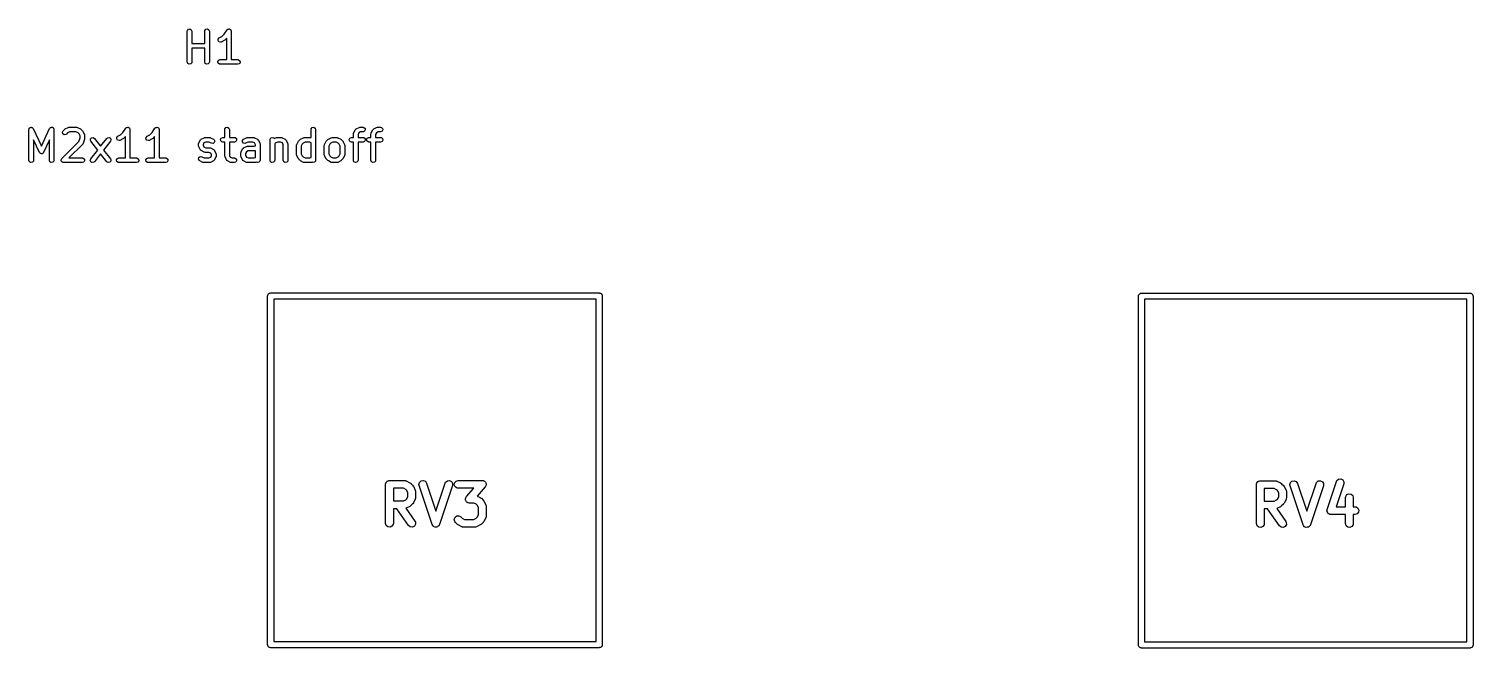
# Model space of a CAD drawing. Extents: x 188.2 to 235.3, y -108.8 to -56.3.
# Drawn here: x 188.23 to 235.27, y -108.83 to -88.68 of the extents above; entities that cross this region are included whole.
import ezdxf

# ---------------------------------------------------------------- set-up
doc = ezdxf.new("R2010")
doc.units = 0
doc.layers.add('BLACK', color=7, linetype='CONTINUOUS')

msp = doc.modelspace()

# ---------------------------------------------------------------- linework, layer by layer
at = {"layer": 'BLACK', "linetype": 'CONTINUOUS'}
for p, q in [((193.385, -88.7504), (193.39, -88.7248)), ((193.385, -89.7504), (193.385, -88.7504)), ((193.39, -88.7248), (193.423, -88.6855)), ((193.423, -88.6855), (193.473, -88.6765)), ((193.473, -88.6765), (193.518, -88.7022)), ((193.518, -88.7022), (193.535, -88.7504)), ((193.535, -88.7504), (193.535, -89.1516)), ((193.957, -88.7504), (193.961, -88.7248)), ((193.957, -89.1516), (193.957, -88.7504)), ((193.961, -88.7248), (193.994, -88.6855)), ((193.994, -88.6855), (194.045, -88.6765)), ((194.045, -88.6765), (194.089, -88.7022)), ((194.089, -88.7022), (194.107, -88.7504)), ((194.107, -88.7504), (194.107, -89.7504)), ((194.511, -88.9269), (194.593, -88.8455)), ((194.593, -88.8455), (194.684, -88.7088)), ((194.684, -88.7088), (194.702, -88.69)), ((194.702, -88.69), (194.706, -88.6888)), ((194.706, -88.6888), (194.709, -88.6855)), ((194.709, -88.6855), (194.73, -88.6817)), ((194.73, -88.6817), (194.751, -88.6756)), ((194.751, -88.6756), (194.755, -88.6773)), ((194.755, -88.6773), (194.759, -88.6765)), ((194.759, -88.6765), (194.778, -88.6874)), ((194.778, -88.6874), (194.798, -88.6962)), ((194.798, -88.6962), (194.8, -88.7)), ((194.8, -88.7), (194.804, -88.7022)), ((194.804, -88.7022), (194.811, -88.7226)), ((194.811, -88.7226), (194.821, -88.7422)), ((194.821, -88.7422), (194.82, -88.7464)), ((194.82, -88.7464), (194.821, -88.7504)), ((194.821, -88.7504), (194.821, -89.6754)), ((193.535, -89.1516), (193.957, -89.1516)), ((193.957, -89.3016), (193.535, -89.3016)), ((193.535, -89.3016), (193.535, -89.7504)), ((193.957, -89.7504), (193.957, -89.3016)), ((194.389, -89.0575), (194.392, -89.0063)), ((194.419, -89.0987), (194.389, -89.0575)), ((194.392, -89.0063), (194.427, -88.969)), ((194.469, -89.1106), (194.419, -89.0987)), ((194.427, -88.969), (194.511, -88.9269)), ((194.494, -89.1032), (194.469, -89.1106)), ((194.589, -89.0556), (194.494, -89.1032)), ((194.59, -89.0544), (194.589, -89.0556)), ((194.609, -89.0415), (194.59, -89.0544)), ((194.671, -88.9791), (194.609, -89.0415)), ((194.671, -89.6754), (194.671, -88.9791)), ((193.403, -89.7986), (193.385, -89.7504)), ((193.447, -89.8243), (193.403, -89.7986)), ((193.498, -89.8154), (193.447, -89.8243)), ((193.531, -89.7761), (193.498, -89.8154)), ((193.535, -89.7504), (193.531, -89.7761)), ((193.974, -89.7986), (193.957, -89.7504)), ((194.019, -89.8243), (193.974, -89.7986)), ((194.069, -89.8154), (194.019, -89.8243)), ((194.102, -89.7761), (194.069, -89.8154)), ((194.107, -89.7504), (194.102, -89.7761)), ((194.387, -89.7374), (194.412, -89.693)), ((194.396, -89.7879), (194.387, -89.7374)), ((194.435, -89.8209), (194.396, -89.7879)), ((194.412, -89.693), (194.46, -89.6754)), ((194.46, -89.8254), (194.435, -89.8209)), ((194.46, -89.6754), (194.671, -89.6754)), ((195.032, -89.8254), (194.46, -89.8254)), ((194.821, -89.6754), (195.032, -89.6754)), ((195.032, -89.6754), (195.058, -89.6799)), ((195.08, -89.8079), (195.032, -89.8254)), ((195.058, -89.6799), (195.097, -89.7129)), ((195.106, -89.7634), (195.08, -89.8079)), ((195.097, -89.7129), (195.106, -89.7634)), ((188.228, -91.9504), (188.233, -91.9248)), ((188.228, -92.9504), (188.228, -91.9504)), ((188.233, -91.9248), (188.239, -91.9171)), ((188.239, -91.9171), (188.242, -91.9074)), ((188.242, -91.9074), (188.255, -91.898)), ((188.255, -91.898), (188.266, -91.8855)), ((188.266, -91.8855), (188.276, -91.8837)), ((188.276, -91.8837), (188.284, -91.878)), ((188.284, -91.878), (188.3, -91.8794)), ((188.3, -91.8794), (188.316, -91.8765)), ((188.316, -91.8765), (188.325, -91.8816)), ((188.325, -91.8816), (188.335, -91.8824)), ((188.335, -91.8824), (188.347, -91.894)), ((188.347, -91.894), (188.361, -91.9022)), ((188.361, -91.9022), (188.364, -91.9116)), ((188.364, -91.9116), (188.371, -91.9187)), ((188.371, -91.9187), (188.637, -92.4873)), ((188.637, -92.4873), (188.902, -91.9187)), ((188.902, -91.9187), (188.917, -91.8974)), ((188.917, -91.8974), (188.926, -91.8931)), ((188.926, -91.8931), (188.932, -91.8855)), ((188.932, -91.8855), (188.949, -91.8826)), ((188.949, -91.8826), (188.963, -91.8757)), ((188.963, -91.8757), (188.973, -91.8783)), ((188.973, -91.8783), (188.983, -91.8765)), ((188.983, -91.8765), (188.997, -91.8847)), ((188.997, -91.8847), (189.013, -91.889)), ((189.013, -91.889), (189.019, -91.8972)), ((189.019, -91.8972), (189.027, -91.9022)), ((189.027, -91.9022), (189.033, -91.9176)), ((189.033, -91.9176), (189.042, -91.931)), ((189.042, -91.931), (189.042, -91.941)), ((189.042, -91.941), (189.045, -91.9504)), ((189.045, -91.9504), (189.045, -92.9504)), ((189.324, -92.0391), (189.346, -91.9926)), ((189.337, -92.0887), (189.324, -92.0391)), ((189.379, -92.1181), (189.337, -92.0887)), ((189.346, -91.9926), (189.393, -91.945)), ((189.43, -92.1136), (189.379, -92.1181)), ((189.393, -91.945), (189.412, -91.9321)), ((189.412, -91.9321), (189.413, -91.9309)), ((189.413, -91.9309), (189.508, -91.8833)), ((189.452, -92.0987), (189.43, -92.1136)), ((189.491, -92.0597), (189.452, -92.0987)), ((189.559, -92.0254), (189.491, -92.0597)), ((189.508, -91.8833), (189.533, -91.8759)), ((189.533, -91.8759), (189.537, -91.8769)), ((189.537, -91.8769), (189.541, -91.8754)), ((189.541, -91.8754), (189.78, -91.8754)), ((189.762, -92.0254), (189.559, -92.0254)), ((189.83, -92.0597), (189.762, -92.0254)), ((189.78, -91.8754), (189.805, -91.8799)), ((189.805, -91.8799), (189.809, -91.8828)), ((189.809, -91.8828), (189.813, -91.8833)), ((189.813, -91.8833), (189.908, -91.9309)), ((189.861, -92.0901), (189.83, -92.0597)), ((189.895, -92.1586), (189.861, -92.0901)), ((189.895, -92.224), (189.895, -92.1586)), ((189.908, -91.9309), (189.926, -91.9443)), ((189.926, -91.9443), (189.928, -91.945)), ((189.928, -91.945), (189.975, -91.9926)), ((189.975, -91.9926), (189.988, -92.011)), ((189.988, -92.011), (189.989, -92.0121)), ((189.989, -92.0121), (190.037, -92.1073)), ((190.037, -92.1073), (190.044, -92.1323)), ((190.044, -92.1323), (190.043, -92.1367)), ((190.043, -92.1367), (190.045, -92.1409)), ((190.045, -92.1409), (190.045, -92.2361)), ((191.092, -92.2063), (191.127, -92.169)), ((191.127, -92.169), (191.211, -92.1269)), ((191.211, -92.1269), (191.293, -92.0455)), ((191.293, -92.0455), (191.384, -91.9088)), ((191.371, -92.1791), (191.309, -92.2415)), ((191.371, -92.8754), (191.371, -92.1791)), ((191.384, -91.9088), (191.402, -91.89)), ((191.402, -91.89), (191.406, -91.8888)), ((191.406, -91.8888), (191.409, -91.8855)), ((191.409, -91.8855), (191.43, -91.8817)), ((191.43, -91.8817), (191.451, -91.8756)), ((191.451, -91.8756), (191.455, -91.8773)), ((191.455, -91.8773), (191.459, -91.8765)), ((191.459, -91.8765), (191.478, -91.8874)), ((191.478, -91.8874), (191.498, -91.8962)), ((191.498, -91.8962), (191.5, -91.9)), ((191.5, -91.9), (191.504, -91.9022)), ((191.504, -91.9022), (191.511, -91.9226)), ((191.511, -91.9226), (191.521, -91.9422)), ((191.521, -91.9422), (191.52, -91.9464)), ((191.52, -91.9464), (191.521, -91.9504)), ((191.521, -91.9504), (191.521, -92.8754)), ((192.044, -92.2063), (192.079, -92.169)), ((192.079, -92.169), (192.164, -92.1269)), ((192.164, -92.1269), (192.245, -92.0455)), ((192.245, -92.0455), (192.336, -91.9088)), ((192.324, -92.1791), (192.261, -92.2415)), ((192.324, -92.8754), (192.324, -92.1791)), ((192.336, -91.9088), (192.354, -91.89)), ((192.354, -91.89), (192.358, -91.8888)), ((192.358, -91.8888), (192.361, -91.8855)), ((192.361, -91.8855), (192.382, -91.8817)), ((192.382, -91.8817), (192.403, -91.8756)), ((192.403, -91.8756), (192.407, -91.8773)), ((192.407, -91.8773), (192.412, -91.8765)), ((192.412, -91.8765), (192.43, -91.8874)), ((192.43, -91.8874), (192.45, -91.8962)), ((192.45, -91.8962), (192.452, -91.9)), ((192.452, -91.9), (192.456, -91.9022)), ((192.456, -91.9022), (192.463, -91.9226)), ((192.463, -91.9226), (192.473, -91.9422)), ((192.473, -91.9422), (192.472, -91.9464)), ((192.472, -91.9464), (192.474, -91.9504)), ((192.474, -91.9504), (192.474, -92.8754)), ((194.609, -91.9504), (194.614, -91.9248)), ((194.609, -92.2087), (194.609, -91.9504)), ((194.614, -91.9248), (194.647, -91.8855)), ((194.647, -91.8855), (194.697, -91.8765)), ((194.697, -91.8765), (194.742, -91.9022)), ((194.742, -91.9022), (194.759, -91.9504)), ((194.759, -91.9504), (194.759, -92.2087)), ((197.419, -91.9504), (197.423, -91.9248)), ((197.419, -92.2123), (197.419, -91.9504)), ((197.423, -91.9248), (197.456, -91.8855)), ((197.456, -91.8855), (197.507, -91.8765)), ((197.507, -91.8765), (197.551, -91.9022)), ((197.551, -91.9022), (197.569, -91.9504)), ((197.569, -91.9504), (197.569, -92.9504)), ((198.8, -92.0933), (198.804, -92.0676)), ((198.8, -92.2087), (198.8, -92.0933)), ((198.804, -92.0676), (198.807, -92.0642)), ((198.807, -92.0642), (198.808, -92.0597)), ((198.808, -92.0597), (198.855, -91.9645)), ((198.855, -91.9645), (198.871, -91.9436)), ((198.871, -91.9436), (198.881, -91.9391)), ((198.881, -91.9391), (198.889, -91.9309)), ((198.889, -91.9309), (198.984, -91.8833)), ((198.978, -92.0539), (198.95, -92.111)), ((198.95, -92.111), (198.95, -92.2087)), ((199.035, -92.0254), (198.978, -92.0539)), ((198.984, -91.8833), (199.009, -91.8759)), ((199.009, -91.8759), (199.013, -91.8769)), ((199.013, -91.8769), (199.018, -91.8754)), ((199.018, -91.8754), (199.113, -91.8754)), ((199.113, -92.0254), (199.035, -92.0254)), ((199.113, -91.8754), (199.138, -91.8799)), ((199.161, -92.0079), (199.113, -92.0254)), ((199.138, -91.8799), (199.178, -91.9129)), ((199.187, -91.9634), (199.161, -92.0079)), ((199.178, -91.9129), (199.187, -91.9634)), ((199.371, -92.0933), (199.376, -92.0676)), ((199.371, -92.2087), (199.371, -92.0933)), ((199.376, -92.0676), (199.379, -92.0642)), ((199.379, -92.0597), (199.427, -91.9645)), ((199.379, -92.0642), (199.379, -92.0597)), ((199.427, -91.9645), (199.442, -91.9436)), ((199.442, -91.9436), (199.453, -91.9391)), ((199.453, -91.9391), (199.46, -91.9309)), ((199.46, -91.9309), (199.555, -91.8833)), ((199.55, -92.0539), (199.521, -92.111)), ((199.521, -92.111), (199.521, -92.2087)), ((199.607, -92.0254), (199.55, -92.0539)), ((199.555, -91.8833), (199.58, -91.8759)), ((199.58, -91.8759), (199.585, -91.8769)), ((199.585, -91.8769), (199.589, -91.8754)), ((199.589, -91.8754), (199.684, -91.8754)), ((199.684, -92.0254), (199.607, -92.0254)), ((199.684, -91.8754), (199.71, -91.8799)), ((199.732, -92.0079), (199.684, -92.0254)), ((199.71, -91.8799), (199.749, -91.9129)), ((199.758, -91.9634), (199.732, -92.0079)), ((199.749, -91.9129), (199.758, -91.9634)), ((188.569, -92.6964), (188.378, -92.2885)), ((188.378, -92.2885), (188.378, -92.9504)), ((188.895, -92.2885), (188.705, -92.6964)), ((188.895, -92.9504), (188.895, -92.2885)), ((189.298, -92.8974), (189.857, -92.3385)), ((189.975, -92.432), (189.532, -92.8754)), ((189.857, -92.3385), (189.895, -92.224)), ((189.977, -92.4279), (189.975, -92.432)), ((189.981, -92.4256), (189.977, -92.4279)), ((189.994, -92.4027), (189.981, -92.4256)), ((190.041, -92.2598), (189.994, -92.4027)), ((190.045, -92.2361), (190.041, -92.2582)), ((190.041, -92.2582), (190.041, -92.2598)), ((190.232, -92.3071), (190.234, -92.2558)), ((190.244, -92.3301), (190.232, -92.3071)), ((190.234, -92.2558), (190.268, -92.2176)), ((190.47, -92.6171), (190.244, -92.3301)), ((190.244, -92.9041), (190.47, -92.6171)), ((190.268, -92.2176), (190.319, -92.2103)), ((190.319, -92.2103), (190.362, -92.2374)), ((190.362, -92.2374), (190.565, -92.4957)), ((190.565, -92.4957), (190.768, -92.2374)), ((190.886, -92.3301), (190.661, -92.6171)), ((190.661, -92.6171), (190.886, -92.9041)), ((190.768, -92.2374), (190.788, -92.22)), ((190.788, -92.22), (190.838, -92.2095)), ((190.838, -92.2095), (190.883, -92.2337)), ((190.883, -92.2337), (190.902, -92.2813)), ((190.902, -92.2813), (190.886, -92.3301)), ((191.089, -92.2575), (191.092, -92.2063)), ((191.119, -92.2987), (191.089, -92.2575)), ((191.169, -92.3106), (191.119, -92.2987)), ((191.194, -92.3032), (191.169, -92.3106)), ((191.289, -92.2556), (191.194, -92.3032)), ((191.29, -92.2544), (191.289, -92.2556)), ((191.309, -92.2415), (191.29, -92.2544)), ((192.041, -92.2575), (192.044, -92.2063)), ((192.072, -92.2987), (192.041, -92.2575)), ((192.121, -92.3106), (192.072, -92.2987)), ((192.146, -92.3032), (192.121, -92.3106)), ((192.242, -92.2556), (192.146, -92.3032)), ((192.243, -92.2544), (192.242, -92.2556)), ((192.261, -92.2415), (192.243, -92.2544)), ((193.752, -92.4266), (193.757, -92.4009)), ((193.752, -92.4742), (193.752, -92.4266)), ((193.754, -92.4784), (193.752, -92.4742)), ((193.753, -92.4828), (193.754, -92.4784)), ((193.76, -92.5078), (193.753, -92.4828)), ((193.757, -92.4009), (193.76, -92.3975)), ((193.76, -92.3931), (193.808, -92.2978)), ((193.76, -92.3975), (193.76, -92.3931)), ((193.808, -92.603), (193.76, -92.5078)), ((193.808, -92.2978), (193.823, -92.2769)), ((193.816, -92.6107), (193.808, -92.603)), ((193.82, -92.621), (193.816, -92.6107)), ((193.841, -92.6365), (193.82, -92.621)), ((193.823, -92.2769), (193.833, -92.2724)), ((193.833, -92.2724), (193.841, -92.2643)), ((193.841, -92.2643), (193.936, -92.2167)), ((193.936, -92.6842), (193.841, -92.6365)), ((193.931, -92.3873), (193.902, -92.4443)), ((193.902, -92.4443), (193.902, -92.4565)), ((193.902, -92.4565), (193.931, -92.5136)), ((193.988, -92.3587), (193.931, -92.3873)), ((193.931, -92.5136), (193.988, -92.5421)), ((193.936, -92.2167), (193.961, -92.2092)), ((193.961, -92.2092), (193.966, -92.2103)), ((193.966, -92.2103), (193.97, -92.2087)), ((193.97, -92.2087), (194.113, -92.2087)), ((194.095, -92.3587), (193.988, -92.3587)), ((193.988, -92.5421), (194.113, -92.5421)), ((194.175, -92.3984), (194.095, -92.3587)), ((194.113, -92.2087), (194.138, -92.2133)), ((194.113, -92.5421), (194.138, -92.5466)), ((194.138, -92.2133), (194.142, -92.2161)), ((194.138, -92.5466), (194.142, -92.5495)), ((194.142, -92.2161), (194.146, -92.2167)), ((194.142, -92.5495), (194.146, -92.55)), ((194.146, -92.2167), (194.242, -92.2643)), ((194.146, -92.55), (194.242, -92.5976)), ((194.226, -92.4043), (194.175, -92.3984)), ((194.268, -92.376), (194.226, -92.4043)), ((194.242, -92.2643), (194.263, -92.2798)), ((194.242, -92.5976), (194.263, -92.6131)), ((194.263, -92.2798), (194.283, -92.3269)), ((194.263, -92.6131), (194.267, -92.6234)), ((194.267, -92.6234), (194.275, -92.6311)), ((194.283, -92.3269), (194.268, -92.376)), ((194.275, -92.6311), (194.323, -92.7264)), ((194.468, -92.2707), (194.493, -92.2263)), ((194.476, -92.3212), (194.468, -92.2707)), ((194.516, -92.3542), (194.476, -92.3212)), ((194.493, -92.2263), (194.541, -92.2087)), ((194.541, -92.3587), (194.516, -92.3542)), ((194.541, -92.2087), (194.609, -92.2087)), ((194.609, -92.3587), (194.541, -92.3587)), ((194.609, -92.8075), (194.609, -92.3587)), ((194.759, -92.2087), (194.922, -92.2087)), ((194.922, -92.3587), (194.759, -92.3587)), ((194.759, -92.3587), (194.759, -92.7898)), ((194.922, -92.2087), (194.948, -92.2133)), ((194.971, -92.3412), (194.922, -92.3587)), ((194.948, -92.2133), (194.987, -92.2462)), ((194.996, -92.2968), (194.971, -92.3412)), ((194.987, -92.2462), (194.996, -92.2968)), ((195.141, -92.6788), (195.189, -92.5835)), ((195.184, -92.3527), (195.187, -92.3015)), ((195.214, -92.3939), (195.184, -92.3527)), ((195.187, -92.3015), (195.222, -92.2643)), ((195.189, -92.5835), (195.204, -92.5626)), ((195.204, -92.5626), (195.214, -92.5581)), ((195.264, -92.4059), (195.214, -92.3939)), ((195.214, -92.5581), (195.222, -92.55)), ((195.222, -92.2643), (195.317, -92.2167)), ((195.222, -92.55), (195.317, -92.5024)), ((195.289, -92.3984), (195.264, -92.4059)), ((195.312, -92.673), (195.283, -92.73)), ((195.369, -92.3587), (195.289, -92.3984)), ((195.369, -92.6445), (195.312, -92.673)), ((195.317, -92.2167), (195.342, -92.2092)), ((195.317, -92.5024), (195.342, -92.4949)), ((195.342, -92.2092), (195.347, -92.2103)), ((195.342, -92.4949), (195.347, -92.496)), ((195.347, -92.2103), (195.351, -92.2087)), ((195.347, -92.496), (195.351, -92.4945)), ((195.351, -92.2087), (195.541, -92.2087)), ((195.351, -92.4945), (195.571, -92.4945)), ((195.524, -92.3587), (195.369, -92.3587)), ((195.589, -92.6445), (195.369, -92.6445)), ((195.581, -92.3873), (195.524, -92.3587)), ((195.541, -92.2087), (195.567, -92.2133)), ((195.567, -92.2133), (195.571, -92.2161)), ((195.571, -92.2161), (195.575, -92.2167)), ((195.571, -92.4945), (195.609, -92.4755)), ((195.575, -92.2167), (195.67, -92.2643)), ((195.609, -92.4443), (195.581, -92.3873)), ((195.593, -92.6429), (195.589, -92.6445)), ((195.598, -92.644), (195.593, -92.6429)), ((195.609, -92.6405), (195.598, -92.644)), ((195.609, -92.4755), (195.609, -92.4443)), ((195.609, -92.8564), (195.609, -92.6405)), ((195.67, -92.2643), (195.691, -92.2798)), ((195.691, -92.2798), (195.696, -92.2901)), ((195.696, -92.2901), (195.704, -92.2978)), ((195.704, -92.2978), (195.751, -92.3931)), ((195.751, -92.3931), (195.759, -92.418)), ((195.759, -92.418), (195.758, -92.4224)), ((195.758, -92.4224), (195.759, -92.4266)), ((195.759, -92.4266), (195.759, -92.9504)), ((196.085, -92.2837), (196.09, -92.2581)), ((196.085, -92.9504), (196.085, -92.2837)), ((196.09, -92.2581), (196.123, -92.2188)), ((196.123, -92.2188), (196.173, -92.2099)), ((196.173, -92.2099), (196.218, -92.2355)), ((196.218, -92.2355), (196.22, -92.2415)), ((196.22, -92.2415), (196.27, -92.2167)), ((196.253, -92.393), (196.235, -92.41)), ((196.235, -92.41), (196.235, -92.9504)), ((196.321, -92.3587), (196.253, -92.393)), ((196.27, -92.2167), (196.295, -92.2092)), ((196.295, -92.2092), (196.299, -92.2103)), ((196.299, -92.2103), (196.303, -92.2087)), ((196.303, -92.2087), (196.446, -92.2087)), ((196.428, -92.3587), (196.321, -92.3587)), ((196.486, -92.3873), (196.428, -92.3587)), ((196.446, -92.2087), (196.472, -92.2133)), ((196.472, -92.2133), (196.475, -92.2161)), ((196.475, -92.2161), (196.48, -92.2167)), ((196.48, -92.2167), (196.575, -92.2643)), ((196.514, -92.4443), (196.486, -92.3873)), ((196.514, -92.9504), (196.514, -92.4443)), ((196.575, -92.2643), (196.596, -92.2798)), ((196.596, -92.2798), (196.6, -92.2901)), ((196.6, -92.2901), (196.608, -92.2978)), ((196.608, -92.2978), (196.656, -92.3931)), ((196.656, -92.3931), (196.664, -92.418)), ((196.664, -92.418), (196.663, -92.4224)), ((196.663, -92.4224), (196.664, -92.4266)), ((196.664, -92.4266), (196.664, -92.9504)), ((196.943, -92.4742), (196.947, -92.4486)), ((196.943, -92.7599), (196.943, -92.4742)), ((196.947, -92.4486), (196.95, -92.4451)), ((196.95, -92.4451), (196.951, -92.4407)), ((196.951, -92.4407), (196.998, -92.3454)), ((196.998, -92.3454), (197.012, -92.3274)), ((197.012, -92.3259), (197.06, -92.2783)), ((197.012, -92.3274), (197.012, -92.3259)), ((197.06, -92.2783), (197.078, -92.2655)), ((197.078, -92.2655), (197.079, -92.2643)), ((197.079, -92.2643), (197.175, -92.2167)), ((197.127, -92.4234), (197.093, -92.4919)), ((197.093, -92.4919), (197.093, -92.7422)), ((197.157, -92.393), (197.127, -92.4234)), ((197.226, -92.3587), (197.157, -92.393)), ((197.175, -92.2167), (197.2, -92.2092)), ((197.2, -92.2092), (197.204, -92.2103)), ((197.204, -92.2103), (197.208, -92.2087)), ((197.208, -92.2087), (197.399, -92.2087)), ((197.381, -92.3587), (197.226, -92.3587)), ((197.419, -92.3777), (197.381, -92.3587)), ((197.399, -92.2087), (197.419, -92.2123)), ((197.419, -92.8564), (197.419, -92.3777)), ((197.847, -92.4742), (197.852, -92.4486)), ((197.847, -92.7599), (197.847, -92.4742)), ((197.852, -92.4486), (197.855, -92.4451)), ((197.855, -92.4407), (197.903, -92.3454)), ((197.855, -92.4451), (197.855, -92.4407)), ((197.903, -92.3454), (197.916, -92.3274)), ((197.916, -92.3274), (197.917, -92.3259)), ((197.917, -92.3259), (197.965, -92.2783)), ((197.965, -92.2783), (197.983, -92.2655)), ((197.983, -92.2655), (197.984, -92.2643)), ((197.984, -92.2643), (198.079, -92.2167)), ((198.032, -92.4234), (197.997, -92.4919)), ((197.997, -92.4919), (197.997, -92.7422)), ((198.062, -92.393), (198.032, -92.4234)), ((198.131, -92.3587), (198.062, -92.393)), ((198.079, -92.2167), (198.104, -92.2092)), ((198.104, -92.2092), (198.109, -92.2103)), ((198.109, -92.2103), (198.113, -92.2087)), ((198.113, -92.2087), (198.256, -92.2087)), ((198.238, -92.3587), (198.131, -92.3587)), ((198.307, -92.393), (198.238, -92.3587)), ((198.256, -92.2087), (198.281, -92.2133)), ((198.281, -92.2133), (198.285, -92.2161)), ((198.285, -92.2161), (198.289, -92.2167)), ((198.289, -92.2167), (198.384, -92.2643)), ((198.337, -92.4234), (198.307, -92.393)), ((198.371, -92.4919), (198.337, -92.4234)), ((198.371, -92.7422), (198.371, -92.4919)), ((198.384, -92.2643), (198.402, -92.2776)), ((198.402, -92.2776), (198.404, -92.2783)), ((198.404, -92.2783), (198.452, -92.3259)), ((198.452, -92.3259), (198.464, -92.3443)), ((198.464, -92.3443), (198.466, -92.3454)), ((198.466, -92.3454), (198.513, -92.4407)), ((198.513, -92.4407), (198.521, -92.4656)), ((198.521, -92.4656), (198.52, -92.47)), ((198.52, -92.47), (198.521, -92.4742)), ((198.521, -92.4742), (198.521, -92.7599)), ((198.658, -92.2707), (198.684, -92.2263)), ((198.667, -92.3212), (198.658, -92.2707)), ((198.706, -92.3542), (198.667, -92.3212)), ((198.684, -92.2263), (198.732, -92.2087)), ((198.732, -92.3587), (198.706, -92.3542)), ((198.732, -92.2087), (198.8, -92.2087)), ((198.8, -92.3587), (198.732, -92.3587)), ((198.8, -92.9504), (198.8, -92.3587)), ((198.95, -92.2087), (199.113, -92.2087)), ((199.113, -92.3587), (198.95, -92.3587)), ((198.95, -92.3587), (198.95, -92.9504)), ((199.113, -92.2087), (199.138, -92.2133)), ((199.161, -92.3412), (199.113, -92.3587)), ((199.138, -92.2133), (199.178, -92.2462)), ((199.187, -92.2968), (199.161, -92.3412)), ((199.178, -92.2462), (199.187, -92.2968)), ((199.229, -92.2707), (199.255, -92.2263)), ((199.238, -92.3212), (199.229, -92.2707)), ((199.278, -92.3542), (199.238, -92.3212)), ((199.255, -92.2263), (199.303, -92.2087)), ((199.303, -92.3587), (199.278, -92.3542)), ((199.303, -92.2087), (199.371, -92.2087)), ((199.371, -92.3587), (199.303, -92.3587)), ((199.371, -92.9504), (199.371, -92.3587)), ((199.521, -92.2087), (199.684, -92.2087)), ((199.684, -92.3587), (199.521, -92.3587)), ((199.521, -92.3587), (199.521, -92.9504)), ((199.684, -92.2087), (199.71, -92.2133)), ((199.732, -92.3412), (199.684, -92.3587)), ((199.71, -92.2133), (199.749, -92.2462)), ((199.758, -92.2968), (199.732, -92.3412)), ((199.749, -92.2462), (199.758, -92.2968)), ((188.246, -92.9986), (188.228, -92.9504)), ((188.29, -93.0243), (188.246, -92.9986)), ((188.341, -93.0154), (188.29, -93.0243)), ((188.374, -92.9761), (188.341, -93.0154)), ((188.378, -92.9504), (188.374, -92.9761)), ((188.582, -92.7102), (188.569, -92.6964)), ((188.594, -92.7261), (188.582, -92.7102)), ((188.6, -92.7279), (188.594, -92.7261)), ((188.605, -92.7327), (188.6, -92.7279)), ((188.624, -92.7344), (188.605, -92.7327)), ((188.643, -92.7394), (188.624, -92.7344)), ((188.649, -92.7365), (188.643, -92.7394)), ((188.656, -92.7371), (188.649, -92.7365)), ((188.672, -92.726), (188.656, -92.7371)), ((188.69, -92.7177), (188.672, -92.726)), ((188.695, -92.7096), (188.69, -92.7177)), ((188.698, -92.7077), (188.695, -92.7096)), ((188.699, -92.7045), (188.698, -92.7077)), ((188.705, -92.6964), (188.699, -92.7045)), ((188.913, -92.9986), (188.895, -92.9504)), ((188.957, -93.0243), (188.913, -92.9986)), ((189.007, -93.0154), (188.957, -93.0243)), ((189.04, -92.9761), (189.007, -93.0154)), ((189.045, -92.9504), (189.04, -92.9761)), ((189.276, -92.9439), (189.278, -92.9408)), ((189.282, -92.9657), (189.276, -92.9439)), ((189.277, -92.9374), (189.288, -92.9178)), ((189.278, -92.9408), (189.277, -92.9374)), ((189.286, -92.9879), (189.282, -92.9657)), ((189.289, -92.9901), (189.286, -92.9879)), ((189.288, -92.9178), (189.298, -92.8974)), ((189.29, -92.9934), (189.289, -92.9901)), ((189.308, -93.0064), (189.29, -92.9934)), ((189.325, -93.0209), (189.308, -93.0064)), ((189.33, -93.0217), (189.325, -93.0209)), ((189.332, -93.0228), (189.33, -93.0217)), ((189.335, -93.0226), (189.332, -93.0228)), ((189.351, -93.0254), (189.335, -93.0226)), ((189.97, -93.0254), (189.351, -93.0254)), ((189.532, -92.8754), (189.97, -92.8754)), ((189.97, -92.8754), (189.996, -92.8799)), ((190.018, -93.0079), (189.97, -93.0254)), ((189.996, -92.8799), (190.035, -92.9129)), ((190.044, -92.9634), (190.018, -93.0079)), ((190.035, -92.9129), (190.044, -92.9634)), ((190.228, -92.9528), (190.244, -92.9041)), ((190.247, -93.0004), (190.228, -92.9528)), ((190.293, -93.0246), (190.247, -93.0004)), ((190.343, -93.0141), (190.293, -93.0246)), ((190.362, -92.9967), (190.343, -93.0141)), ((190.565, -92.7385), (190.362, -92.9967)), ((190.768, -92.9967), (190.565, -92.7385)), ((190.812, -93.0238), (190.768, -92.9967)), ((190.863, -93.0165), (190.812, -93.0238)), ((190.897, -92.9783), (190.863, -93.0165)), ((190.886, -92.9041), (190.898, -92.927)), ((190.898, -92.927), (190.897, -92.9783)), ((191.087, -92.9374), (191.112, -92.893)), ((191.096, -92.9879), (191.087, -92.9374)), ((191.135, -93.0209), (191.096, -92.9879)), ((191.112, -92.893), (191.16, -92.8754)), ((191.16, -93.0254), (191.135, -93.0209)), ((191.16, -92.8754), (191.371, -92.8754)), ((191.732, -93.0254), (191.16, -93.0254)), ((191.521, -92.8754), (191.732, -92.8754)), ((191.732, -92.8754), (191.758, -92.8799)), ((191.78, -93.0079), (191.732, -93.0254)), ((191.758, -92.8799), (191.797, -92.9129)), ((191.806, -92.9634), (191.78, -93.0079)), ((191.797, -92.9129), (191.806, -92.9634)), ((192.039, -92.9374), (192.065, -92.893)), ((192.048, -92.9879), (192.039, -92.9374)), ((192.087, -93.0209), (192.048, -92.9879)), ((192.065, -92.893), (192.113, -92.8754)), ((192.113, -93.0254), (192.087, -93.0209)), ((192.113, -92.8754), (192.324, -92.8754)), ((192.684, -93.0254), (192.113, -93.0254)), ((192.474, -92.8754), (192.684, -92.8754)), ((192.684, -92.8754), (192.71, -92.8799)), ((192.732, -93.0079), (192.684, -93.0254)), ((192.71, -92.8799), (192.749, -92.9129)), ((192.758, -92.9634), (192.732, -93.0079)), ((192.749, -92.9129), (192.758, -92.9634)), ((193.752, -92.9073), (193.767, -92.8581)), ((193.773, -92.9544), (193.752, -92.9073)), ((193.767, -92.8581), (193.81, -92.8298)), ((193.794, -92.9699), (193.773, -92.9544)), ((193.889, -93.0175), (193.794, -92.9699)), ((193.81, -92.8298), (193.861, -92.8357)), ((193.861, -92.8357), (193.94, -92.8754)), ((193.893, -93.018), (193.889, -93.0175)), ((193.897, -93.0209), (193.893, -93.018)), ((193.922, -93.0254), (193.897, -93.0209)), ((194.113, -93.0254), (193.922, -93.0254)), ((193.941, -92.6847), (193.936, -92.6842)), ((193.94, -92.8754), (194.095, -92.8754)), ((193.944, -92.6875), (193.941, -92.6847)), ((193.97, -92.6921), (193.944, -92.6875)), ((194.095, -92.6921), (193.97, -92.6921)), ((194.152, -92.7206), (194.095, -92.6921)), ((194.095, -92.8754), (194.152, -92.8469)), ((194.117, -93.0239), (194.113, -93.0254)), ((194.121, -93.0249), (194.117, -93.0239)), ((194.146, -93.0175), (194.121, -93.0249)), ((194.242, -92.9699), (194.146, -93.0175)), ((194.181, -92.7776), (194.152, -92.7206)), ((194.152, -92.8469), (194.181, -92.7898)), ((194.181, -92.7898), (194.181, -92.7776)), ((194.249, -92.9617), (194.242, -92.9699)), ((194.26, -92.9572), (194.249, -92.9617)), ((194.275, -92.9363), (194.26, -92.9572)), ((194.323, -92.8411), (194.275, -92.9363)), ((194.323, -92.7264), (194.33, -92.7514)), ((194.326, -92.8332), (194.323, -92.8366)), ((194.323, -92.8366), (194.323, -92.8411)), ((194.331, -92.8075), (194.326, -92.8332)), ((194.33, -92.7514), (194.329, -92.7557)), ((194.329, -92.7557), (194.331, -92.7599)), ((194.331, -92.7599), (194.331, -92.8075)), ((194.611, -92.8118), (194.609, -92.8075)), ((194.61, -92.8161), (194.611, -92.8118)), ((194.617, -92.8411), (194.61, -92.8161)), ((194.665, -92.9363), (194.617, -92.8411)), ((194.673, -92.944), (194.665, -92.9363)), ((194.677, -92.9544), (194.673, -92.944)), ((194.698, -92.9699), (194.677, -92.9544)), ((194.794, -93.0175), (194.698, -92.9699)), ((194.759, -92.7898), (194.788, -92.8469)), ((194.788, -92.8469), (194.845, -92.8754)), ((194.798, -93.018), (194.794, -93.0175)), ((194.801, -93.0209), (194.798, -93.018)), ((194.827, -93.0254), (194.801, -93.0209)), ((194.922, -93.0254), (194.827, -93.0254)), ((194.845, -92.8754), (194.922, -92.8754)), ((194.922, -92.8754), (194.948, -92.8799)), ((194.971, -93.0079), (194.922, -93.0254)), ((194.948, -92.8799), (194.987, -92.9129)), ((194.996, -92.9634), (194.971, -93.0079)), ((194.987, -92.9129), (194.996, -92.9634)), ((195.133, -92.7123), (195.138, -92.6867)), ((195.133, -92.8075), (195.133, -92.7123)), ((195.135, -92.8118), (195.133, -92.8075)), ((195.134, -92.8161), (195.135, -92.8118)), ((195.141, -92.8411), (195.134, -92.8161)), ((195.138, -92.6867), (195.14, -92.6832)), ((195.14, -92.6832), (195.141, -92.6788)), ((195.189, -92.9363), (195.141, -92.8411)), ((195.197, -92.944), (195.189, -92.9363)), ((195.201, -92.9544), (195.197, -92.944)), ((195.222, -92.9699), (195.201, -92.9544)), ((195.317, -93.0175), (195.222, -92.9699)), ((195.283, -92.73), (195.283, -92.7898)), ((195.283, -92.7898), (195.312, -92.8469)), ((195.312, -92.8469), (195.369, -92.8754)), ((195.322, -93.018), (195.317, -93.0175)), ((195.325, -93.0209), (195.322, -93.018)), ((195.351, -93.0254), (195.325, -93.0209)), ((195.589, -93.0254), (195.351, -93.0254)), ((195.369, -92.8754), (195.571, -92.8754)), ((195.571, -92.8754), (195.609, -92.8564)), ((195.593, -93.0239), (195.589, -93.0254)), ((195.598, -93.0249), (195.593, -93.0239)), ((195.623, -93.0175), (195.598, -93.0249)), ((195.642, -93.0076), (195.623, -93.0175)), ((195.671, -93.0243), (195.642, -93.0076)), ((195.722, -93.0154), (195.671, -93.0243)), ((195.755, -92.9761), (195.722, -93.0154)), ((195.759, -92.9504), (195.755, -92.9761)), ((196.103, -92.9986), (196.085, -92.9504)), ((196.147, -93.0243), (196.103, -92.9986)), ((196.198, -93.0154), (196.147, -93.0243)), ((196.231, -92.9761), (196.198, -93.0154)), ((196.235, -92.9504), (196.231, -92.9761)), ((196.532, -92.9986), (196.514, -92.9504)), ((196.576, -93.0243), (196.532, -92.9986)), ((196.627, -93.0154), (196.576, -93.0243)), ((196.66, -92.9761), (196.627, -93.0154)), ((196.664, -92.9504), (196.66, -92.9761)), ((196.944, -92.7641), (196.943, -92.7599)), ((196.943, -92.7685), (196.944, -92.7641)), ((196.951, -92.7935), (196.943, -92.7685)), ((196.998, -92.8887), (196.951, -92.7935)), ((196.999, -92.8898), (196.998, -92.8887)), ((197.012, -92.9082), (196.999, -92.8898)), ((197.06, -92.9558), (197.012, -92.9082)), ((197.061, -92.9565), (197.06, -92.9558)), ((197.079, -92.9699), (197.061, -92.9565)), ((197.175, -93.0175), (197.079, -92.9699)), ((197.093, -92.7422), (197.127, -92.8107)), ((197.127, -92.8107), (197.157, -92.8411)), ((197.157, -92.8411), (197.226, -92.8754)), ((197.179, -93.018), (197.175, -93.0175)), ((197.182, -93.0209), (197.179, -93.018)), ((197.208, -93.0254), (197.182, -93.0209)), ((197.399, -93.0254), (197.208, -93.0254)), ((197.226, -92.8754), (197.381, -92.8754)), ((197.381, -92.8754), (197.419, -92.8564)), ((197.403, -93.0239), (197.399, -93.0254)), ((197.407, -93.0249), (197.403, -93.0239)), ((197.432, -93.0175), (197.407, -93.0249)), ((197.452, -93.0076), (197.432, -93.0175)), ((197.481, -93.0243), (197.452, -93.0076)), ((197.531, -93.0154), (197.481, -93.0243)), ((197.564, -92.9761), (197.531, -93.0154)), ((197.569, -92.9504), (197.564, -92.9761)), ((197.849, -92.7641), (197.847, -92.7599)), ((197.848, -92.7685), (197.849, -92.7641)), ((197.855, -92.7935), (197.848, -92.7685)), ((197.903, -92.8887), (197.855, -92.7935)), ((197.904, -92.8898), (197.903, -92.8887)), ((197.917, -92.9082), (197.904, -92.8898)), ((197.965, -92.9558), (197.917, -92.9082)), ((197.966, -92.9565), (197.965, -92.9558)), ((197.984, -92.9699), (197.966, -92.9565)), ((198.079, -93.0175), (197.984, -92.9699)), ((197.997, -92.7422), (198.032, -92.8107)), ((198.032, -92.8107), (198.062, -92.8411)), ((198.062, -92.8411), (198.131, -92.8754)), ((198.084, -93.018), (198.079, -93.0175)), ((198.087, -93.0209), (198.084, -93.018)), ((198.113, -93.0254), (198.087, -93.0209)), ((198.256, -93.0254), (198.113, -93.0254)), ((198.131, -92.8754), (198.238, -92.8754)), ((198.238, -92.8754), (198.307, -92.8411)), ((198.26, -93.0239), (198.256, -93.0254)), ((198.264, -93.0249), (198.26, -93.0239)), ((198.289, -93.0175), (198.264, -93.0249)), ((198.384, -92.9699), (198.289, -93.0175)), ((198.307, -92.8411), (198.337, -92.8107)), ((198.337, -92.8107), (198.371, -92.7422)), ((198.386, -92.9687), (198.384, -92.9699)), ((198.404, -92.9558), (198.386, -92.9687)), ((198.452, -92.9082), (198.404, -92.9558)), ((198.466, -92.8887), (198.452, -92.9067)), ((198.452, -92.9067), (198.452, -92.9082)), ((198.513, -92.7935), (198.466, -92.8887)), ((198.514, -92.789), (198.513, -92.7935)), ((198.517, -92.7856), (198.514, -92.789)), ((198.521, -92.7599), (198.517, -92.7856)), ((198.817, -92.9986), (198.8, -92.9504)), ((198.862, -93.0243), (198.817, -92.9986)), ((198.912, -93.0154), (198.862, -93.0243)), ((198.945, -92.9761), (198.912, -93.0154)), ((198.95, -92.9504), (198.945, -92.9761)), ((199.389, -92.9986), (199.371, -92.9504)), ((199.433, -93.0243), (199.389, -92.9986)), ((199.484, -93.0154), (199.433, -93.0243)), ((199.517, -92.9761), (199.484, -93.0154)), ((199.521, -92.9504), (199.517, -92.9761)), ((196.005, -97.3661), (196.01, -97.351)), ((196.005, -108.716), (196.005, -97.3661)), ((196.01, -97.3352), (196.019, -97.3224)), ((196.01, -97.351), (196.01, -97.3352)), ((196.019, -97.3224), (196.024, -97.3073)), ((196.024, -97.3073), (196.037, -97.298)), ((196.037, -97.298), (196.046, -97.2852)), ((196.046, -97.2852), (196.061, -97.2803)), ((196.061, -97.2803), (196.074, -97.271)), ((196.074, -97.271), (196.09, -97.271)), ((196.09, -97.271), (196.105, -97.2661)), ((196.105, -97.2661), (206.805, -97.2661)), ((206.805, -97.2661), (206.82, -97.271)), ((206.82, -97.271), (206.836, -97.271)), ((206.836, -97.271), (206.849, -97.2803)), ((206.849, -97.2803), (206.864, -97.2852)), ((206.864, -97.2852), (206.873, -97.298)), ((206.873, -97.298), (206.886, -97.3073)), ((206.886, -97.3073), (206.891, -97.3224)), ((206.891, -97.3224), (206.9, -97.3352)), ((206.9, -97.3352), (206.9, -97.351)), ((206.9, -97.351), (206.905, -97.3661)), ((206.905, -97.3661), (206.905, -108.716)), ((224.372, -97.3752), (224.377, -97.3601)), ((224.372, -108.725), (224.372, -97.3752)), ((224.377, -97.3443), (224.386, -97.3314)), ((224.377, -97.3601), (224.377, -97.3443)), ((224.386, -97.3314), (224.391, -97.3164)), ((224.391, -97.3164), (224.404, -97.3071)), ((224.404, -97.3071), (224.413, -97.2943)), ((224.413, -97.2943), (224.428, -97.2894)), ((224.428, -97.2894), (224.441, -97.2801)), ((224.441, -97.2801), (224.457, -97.2801)), ((224.457, -97.2801), (224.472, -97.2752)), ((224.472, -97.2752), (235.172, -97.2752)), ((235.172, -97.2752), (235.187, -97.2801)), ((235.187, -97.2801), (235.203, -97.2801)), ((235.203, -97.2801), (235.215, -97.2894)), ((235.215, -97.2894), (235.23, -97.2943)), ((235.23, -97.2943), (235.24, -97.3071)), ((235.24, -97.3071), (235.253, -97.3164)), ((235.253, -97.3164), (235.257, -97.3314)), ((235.257, -97.3314), (235.267, -97.3443)), ((235.267, -97.3443), (235.267, -97.3601)), ((235.267, -97.3601), (235.272, -97.3752)), ((235.272, -97.3752), (235.272, -108.725)), ((196.205, -97.4661), (196.205, -108.616)), ((206.705, -97.4661), (196.205, -97.4661)), ((206.705, -108.616), (206.705, -97.4661)), ((224.572, -97.4752), (224.572, -108.625)), ((235.072, -97.4752), (224.572, -97.4752)), ((235.072, -108.625), (235.072, -97.4752)), ((199.846, -103.496), (199.851, -103.46)), ((199.846, -104.766), (199.846, -103.496)), ((199.851, -103.46), (199.856, -103.452)), ((199.856, -103.452), (199.858, -103.443)), ((199.858, -103.443), (199.876, -103.422)), ((199.876, -103.422), (199.89, -103.399)), ((199.89, -103.399), (199.899, -103.396)), ((199.899, -103.396), (199.905, -103.389)), ((199.905, -103.389), (199.931, -103.381)), ((199.931, -103.381), (199.955, -103.37)), ((199.955, -103.37), (199.964, -103.371)), ((199.964, -103.371), (199.973, -103.369)), ((199.973, -103.369), (200.457, -103.369)), ((200.457, -103.369), (200.493, -103.374)), ((200.493, -103.374), (200.503, -103.38)), ((200.503, -103.38), (200.514, -103.382)), ((200.514, -103.382), (200.635, -103.443)), ((200.635, -103.443), (200.665, -103.463)), ((200.665, -103.463), (200.666, -103.465)), ((200.666, -103.465), (200.668, -103.466)), ((200.668, -103.466), (200.728, -103.527)), ((200.935, -103.5), (200.953, -103.431)), ((200.953, -103.431), (201.005, -103.382)), ((201.005, -103.382), (201.075, -103.369)), ((201.075, -103.369), (201.142, -103.397)), ((201.142, -103.397), (201.182, -103.455)), ((201.182, -103.455), (201.485, -104.364)), ((201.485, -104.364), (201.788, -103.455)), ((201.788, -103.455), (201.804, -103.423)), ((201.804, -103.423), (201.86, -103.378)), ((201.86, -103.378), (201.931, -103.371)), ((201.931, -103.371), (201.995, -103.403)), ((201.995, -103.403), (202.032, -103.464)), ((202.032, -103.464), (202.029, -103.536)), ((202.085, -103.514), (202.095, -103.443)), ((202.095, -103.443), (202.142, -103.389)), ((202.142, -103.389), (202.211, -103.369)), ((202.211, -103.369), (202.997, -103.369)), ((202.997, -103.369), (202.998, -103.369)), ((202.998, -103.369), (202.998, -103.369)), ((202.998, -103.369), (202.999, -103.369)), ((202.999, -103.369), (203.033, -103.374)), ((203.033, -103.374), (203.049, -103.384)), ((203.049, -103.384), (203.066, -103.389)), ((203.066, -103.389), (203.078, -103.403)), ((203.078, -103.403), (203.093, -103.413)), ((203.093, -103.413), (203.101, -103.429)), ((203.101, -103.429), (203.113, -103.444)), ((203.113, -103.444), (203.115, -103.461)), ((203.115, -103.461), (203.123, -103.478)), ((203.123, -103.478), (203.12, -103.496)), ((203.12, -103.496), (203.123, -103.514)), ((228.213, -103.505), (228.218, -103.469)), ((228.218, -103.469), (228.223, -103.461)), ((228.223, -103.461), (228.224, -103.452)), ((228.224, -103.452), (228.242, -103.431)), ((228.242, -103.431), (228.257, -103.409)), ((228.257, -103.409), (228.265, -103.405)), ((228.265, -103.405), (228.271, -103.398)), ((228.271, -103.398), (228.297, -103.39)), ((228.297, -103.39), (228.322, -103.379)), ((228.322, -103.379), (228.331, -103.38)), ((228.331, -103.38), (228.34, -103.378)), ((228.34, -103.378), (228.824, -103.378)), ((228.824, -103.378), (228.86, -103.383)), ((228.86, -103.383), (228.869, -103.389)), ((228.869, -103.389), (228.881, -103.391)), ((228.881, -103.391), (229.002, -103.452)), ((229.002, -103.452), (229.031, -103.472)), ((229.031, -103.472), (229.033, -103.474)), ((229.033, -103.474), (229.035, -103.475)), ((229.035, -103.475), (229.095, -103.536)), ((229.302, -103.509), (229.319, -103.44)), ((229.319, -103.44), (229.372, -103.391)), ((229.372, -103.391), (229.442, -103.378)), ((229.442, -103.378), (229.508, -103.406)), ((229.508, -103.406), (229.549, -103.465)), ((229.549, -103.465), (229.852, -104.373)), ((229.852, -104.373), (230.155, -103.465)), ((230.155, -103.465), (230.171, -103.432)), ((230.171, -103.432), (230.227, -103.387)), ((230.227, -103.387), (230.298, -103.38)), ((230.298, -103.38), (230.362, -103.412)), ((230.362, -103.412), (230.398, -103.473)), ((230.398, -103.473), (230.396, -103.545)), ((230.518, -104.311), (230.82, -103.404)), ((231.061, -103.484), (230.814, -104.224)), ((230.82, -103.404), (230.836, -103.371)), ((230.836, -103.371), (230.892, -103.327)), ((230.892, -103.327), (230.963, -103.319)), ((230.963, -103.319), (231.027, -103.351)), ((231.027, -103.351), (231.064, -103.413)), ((231.064, -103.413), (231.061, -103.484)), ((200.1, -103.623), (200.1, -104.034)), ((200.427, -103.623), (200.1, -103.623)), ((200.503, -103.66), (200.427, -103.623)), ((200.534, -103.692), (200.503, -103.66)), ((200.503, -103.996), (200.534, -103.965)), ((200.572, -103.768), (200.534, -103.692)), ((200.534, -103.965), (200.572, -103.889)), ((200.572, -103.889), (200.572, -103.768)), ((200.728, -103.527), (200.75, -103.556)), ((200.75, -103.556), (200.751, -103.558)), ((200.751, -103.558), (200.752, -103.56)), ((200.752, -103.56), (200.813, -103.681)), ((200.813, -103.681), (200.824, -103.715)), ((200.815, -103.965), (200.813, -103.976)), ((200.821, -103.955), (200.815, -103.965)), ((200.826, -103.919), (200.821, -103.955)), ((200.824, -103.715), (200.823, -103.727)), ((200.823, -103.727), (200.826, -103.738)), ((200.826, -103.738), (200.826, -103.919)), ((200.941, -103.536), (200.935, -103.5)), ((201.365, -104.806), (200.941, -103.536)), ((202.029, -103.536), (201.606, -104.806)), ((202.115, -103.579), (202.085, -103.514)), ((202.175, -103.617), (202.115, -103.579)), ((202.211, -103.623), (202.175, -103.617)), ((202.717, -103.623), (202.211, -103.623)), ((202.448, -103.961), (202.456, -103.944)), ((202.451, -103.979), (202.448, -103.961)), ((202.456, -103.944), (202.458, -103.927)), ((202.458, -103.927), (202.47, -103.913)), ((202.47, -103.913), (202.478, -103.896)), ((202.478, -103.896), (202.717, -103.623)), ((203.093, -103.579), (202.833, -103.876)), ((202.833, -103.876), (202.933, -103.926)), ((202.933, -103.926), (202.963, -103.947)), ((202.963, -103.947), (202.964, -103.949)), ((202.964, -103.949), (202.966, -103.95)), ((202.966, -103.95), (203.026, -104.011)), ((203.1, -103.562), (203.093, -103.579)), ((203.113, -103.548), (203.1, -103.562)), ((203.115, -103.531), (203.113, -103.548)), ((203.123, -103.514), (203.115, -103.531)), ((228.213, -104.775), (228.213, -103.505)), ((228.467, -103.632), (228.467, -104.043)), ((228.794, -103.632), (228.467, -103.632)), ((228.869, -103.67), (228.794, -103.632)), ((228.901, -103.701), (228.869, -103.67)), ((228.939, -103.777), (228.901, -103.701)), ((228.901, -103.974), (228.939, -103.898)), ((228.939, -103.898), (228.939, -103.777)), ((229.095, -103.536), (229.117, -103.565)), ((229.117, -103.565), (229.117, -103.567)), ((229.117, -103.567), (229.119, -103.569)), ((229.119, -103.569), (229.179, -103.69)), ((229.179, -103.69), (229.191, -103.724)), ((229.187, -103.964), (229.181, -103.974)), ((229.193, -103.928), (229.187, -103.964)), ((229.191, -103.724), (229.189, -103.736)), ((229.189, -103.736), (229.193, -103.747)), ((229.193, -103.747), (229.193, -103.928)), ((229.308, -103.545), (229.302, -103.509)), ((229.731, -104.815), (229.308, -103.545)), ((230.396, -103.545), (229.972, -104.815)), ((231.116, -103.928), (231.121, -103.892)), ((231.116, -104.224), (231.116, -103.928)), ((231.121, -103.892), (231.16, -103.832)), ((231.16, -103.832), (231.225, -103.802)), ((231.225, -103.802), (231.296, -103.813)), ((231.296, -103.813), (231.35, -103.859)), ((231.35, -103.859), (231.37, -103.928)), ((231.37, -103.928), (231.37, -104.224)), ((200.1, -104.034), (200.427, -104.034)), ((200.21, -104.288), (200.1, -104.288)), ((200.1, -104.288), (200.1, -104.766)), ((200.595, -104.838), (200.21, -104.288)), ((200.427, -104.034), (200.503, -103.996)), ((200.514, -104.274), (200.511, -104.275)), ((200.511, -104.275), (200.803, -104.693)), ((200.635, -104.214), (200.514, -104.274)), ((200.636, -104.212), (200.635, -104.214)), ((200.639, -104.212), (200.636, -104.212)), ((200.668, -104.19), (200.639, -104.212)), ((200.728, -104.13), (200.668, -104.19)), ((200.729, -104.128), (200.728, -104.13)), ((200.731, -104.127), (200.729, -104.128)), ((200.752, -104.097), (200.731, -104.127)), ((200.813, -103.976), (200.752, -104.097)), ((202.448, -103.997), (202.451, -103.979)), ((202.455, -104.014), (202.448, -103.997)), ((202.458, -104.032), (202.455, -104.014)), ((202.47, -104.046), (202.458, -104.032)), ((202.478, -104.062), (202.47, -104.046)), ((202.493, -104.072), (202.478, -104.062)), ((202.504, -104.086), (202.493, -104.072)), ((202.522, -104.091), (202.504, -104.086)), ((202.538, -104.101), (202.522, -104.091)), ((202.572, -104.106), (202.538, -104.101)), ((202.573, -104.106), (202.572, -104.106)), ((202.574, -104.106), (202.573, -104.106)), ((202.573, -104.106), (202.573, -104.106)), ((202.725, -104.106), (202.574, -104.106)), ((202.801, -104.144), (202.725, -104.106)), ((202.832, -104.176), (202.801, -104.144)), ((202.87, -104.251), (202.832, -104.176)), ((202.87, -104.494), (202.87, -104.251)), ((203.026, -104.011), (203.048, -104.04)), ((203.048, -104.04), (203.049, -104.042)), ((203.049, -104.042), (203.05, -104.044)), ((203.05, -104.044), (203.111, -104.165)), ((203.111, -104.165), (203.122, -104.199)), ((203.122, -104.199), (203.121, -104.21)), ((203.121, -104.21), (203.124, -104.221)), ((203.124, -104.221), (203.124, -104.524)), ((228.467, -104.043), (228.794, -104.043)), ((228.576, -104.297), (228.467, -104.297)), ((228.467, -104.297), (228.467, -104.775)), ((228.962, -104.848), (228.576, -104.297)), ((228.794, -104.043), (228.869, -104.005)), ((228.869, -104.005), (228.901, -103.974)), ((228.881, -104.284), (228.878, -104.285)), ((228.878, -104.285), (229.17, -104.702)), ((229.002, -104.223), (228.881, -104.284)), ((229.003, -104.222), (229.002, -104.223)), ((229.005, -104.221), (229.003, -104.222)), ((229.035, -104.199), (229.005, -104.221)), ((229.095, -104.139), (229.035, -104.199)), ((229.096, -104.137), (229.095, -104.139)), ((229.098, -104.136), (229.096, -104.137)), ((229.119, -104.106), (229.098, -104.136)), ((229.179, -103.985), (229.119, -104.106)), ((229.181, -103.974), (229.179, -103.985)), ((230.512, -104.369), (230.516, -104.34)), ((230.515, -104.376), (230.512, -104.369)), ((230.515, -104.383), (230.515, -104.376)), ((230.53, -104.408), (230.515, -104.383)), ((230.516, -104.34), (230.518, -104.311)), ((230.542, -104.434), (230.53, -104.408)), ((230.548, -104.438), (230.542, -104.434)), ((230.814, -104.224), (231.116, -104.224)), ((231.37, -104.224), (231.424, -104.224)), ((231.424, -104.224), (231.46, -104.23)), ((231.46, -104.23), (231.52, -104.268)), ((231.54, -104.404), (231.493, -104.458)), ((231.52, -104.268), (231.55, -104.333)), ((231.55, -104.333), (231.54, -104.404)), ((199.866, -104.834), (199.846, -104.766)), ((199.92, -104.881), (199.866, -104.834)), ((199.991, -104.891), (199.92, -104.881)), ((200.056, -104.862), (199.991, -104.891)), ((200.095, -104.802), (200.056, -104.862)), ((200.1, -104.766), (200.095, -104.802)), ((200.651, -104.883), (200.595, -104.838)), ((200.722, -104.891), (200.651, -104.883)), ((200.786, -104.858), (200.722, -104.891)), ((200.822, -104.797), (200.786, -104.858)), ((200.803, -104.693), (200.819, -104.725)), ((200.819, -104.725), (200.822, -104.797)), ((201.383, -104.832), (201.365, -104.806)), ((201.398, -104.858), (201.383, -104.832)), ((201.403, -104.861), (201.398, -104.858)), ((201.405, -104.865), (201.403, -104.861)), ((201.434, -104.877), (201.405, -104.865)), ((201.462, -104.891), (201.434, -104.877)), ((201.467, -104.89), (201.462, -104.891)), ((201.472, -104.892), (201.467, -104.89)), ((201.502, -104.886), (201.472, -104.892)), ((201.533, -104.883), (201.502, -104.886)), ((201.537, -104.88), (201.533, -104.883)), ((201.542, -104.879), (201.537, -104.88)), ((201.565, -104.858), (201.542, -104.879)), ((201.589, -104.838), (201.565, -104.858)), ((201.592, -104.833), (201.589, -104.838)), ((201.594, -104.831), (201.592, -104.833)), ((201.595, -104.826), (201.594, -104.831)), ((201.606, -104.806), (201.595, -104.826)), ((202.084, -104.635), (202.109, -104.568)), ((202.099, -104.705), (202.084, -104.635)), ((202.121, -104.734), (202.099, -104.705)), ((202.109, -104.568), (202.167, -104.526)), ((202.182, -104.795), (202.121, -104.734)), ((202.167, -104.526), (202.238, -104.521)), ((202.183, -104.796), (202.182, -104.795)), ((202.185, -104.798), (202.183, -104.796)), ((202.215, -104.819), (202.185, -104.798)), ((202.335, -104.879), (202.215, -104.819)), ((202.238, -104.521), (202.301, -104.555)), ((202.301, -104.555), (202.347, -104.601)), ((202.347, -104.881), (202.335, -104.879)), ((202.347, -104.601), (202.422, -104.639)), ((202.356, -104.887), (202.347, -104.881)), ((202.392, -104.893), (202.356, -104.887)), ((202.755, -104.893), (202.392, -104.893)), ((202.422, -104.639), (202.725, -104.639)), ((202.725, -104.639), (202.801, -104.601)), ((202.766, -104.889), (202.755, -104.893)), ((202.777, -104.891), (202.766, -104.889)), ((202.812, -104.879), (202.777, -104.891)), ((202.801, -104.601), (202.832, -104.569)), ((202.933, -104.819), (202.812, -104.879)), ((202.832, -104.569), (202.87, -104.494)), ((202.935, -104.817), (202.933, -104.819)), ((202.937, -104.817), (202.935, -104.817)), ((202.966, -104.795), (202.937, -104.817)), ((203.026, -104.734), (202.966, -104.795)), ((203.027, -104.733), (203.026, -104.734)), ((203.029, -104.731), (203.027, -104.733)), ((203.05, -104.701), (203.029, -104.731)), ((203.111, -104.581), (203.05, -104.701)), ((203.113, -104.569), (203.111, -104.581)), ((203.119, -104.56), (203.113, -104.569)), ((203.124, -104.524), (203.119, -104.56)), ((228.233, -104.843), (228.213, -104.775)), ((228.287, -104.89), (228.233, -104.843)), ((228.358, -104.9), (228.287, -104.89)), ((228.423, -104.871), (228.358, -104.9)), ((228.462, -104.811), (228.423, -104.871)), ((228.467, -104.775), (228.462, -104.811)), ((229.017, -104.892), (228.962, -104.848)), ((229.089, -104.9), (229.017, -104.892)), ((229.152, -104.867), (229.089, -104.9)), ((229.189, -104.806), (229.152, -104.867)), ((229.17, -104.702), (229.186, -104.734)), ((229.186, -104.734), (229.189, -104.806)), ((229.749, -104.841), (229.731, -104.815)), ((229.765, -104.868), (229.749, -104.841)), ((229.769, -104.87), (229.765, -104.868)), ((229.772, -104.874), (229.769, -104.87)), ((229.801, -104.886), (229.772, -104.874)), ((229.829, -104.9), (229.801, -104.886)), ((229.834, -104.899), (229.829, -104.9)), ((229.838, -104.901), (229.834, -104.899)), ((229.869, -104.895), (229.838, -104.901)), ((229.9, -104.892), (229.869, -104.895)), ((229.904, -104.889), (229.9, -104.892)), ((229.909, -104.888), (229.904, -104.889)), ((229.932, -104.867), (229.909, -104.888)), ((229.956, -104.847), (229.932, -104.867)), ((229.959, -104.842), (229.956, -104.847)), ((229.961, -104.84), (229.959, -104.842)), ((229.962, -104.835), (229.961, -104.84)), ((229.972, -104.815), (229.962, -104.835)), ((230.551, -104.444), (230.548, -104.438)), ((230.577, -104.457), (230.551, -104.444)), ((230.602, -104.473), (230.577, -104.457)), ((230.612, -104.475), (230.602, -104.473)), ((230.615, -104.476), (230.612, -104.475)), ((230.62, -104.476), (230.615, -104.476)), ((230.638, -104.478), (230.62, -104.476)), ((231.116, -104.478), (230.638, -104.478)), ((231.116, -104.775), (231.116, -104.478)), ((231.136, -104.843), (231.116, -104.775)), ((231.19, -104.89), (231.136, -104.843)), ((231.261, -104.9), (231.19, -104.89)), ((231.326, -104.871), (231.261, -104.9)), ((231.365, -104.811), (231.326, -104.871)), ((231.37, -104.775), (231.365, -104.811)), ((231.424, -104.478), (231.37, -104.478)), ((231.37, -104.478), (231.37, -104.775)), ((231.493, -104.458), (231.424, -104.478)), ((196.205, -108.616), (206.705, -108.616)), ((224.572, -108.625), (235.072, -108.625)), ((196.01, -108.731), (196.005, -108.716)), ((196.01, -108.747), (196.01, -108.731)), ((196.019, -108.76), (196.01, -108.747)), ((196.024, -108.775), (196.019, -108.76)), ((196.037, -108.784), (196.024, -108.775)), ((196.046, -108.797), (196.037, -108.784)), ((196.061, -108.802), (196.046, -108.797)), ((196.074, -108.811), (196.061, -108.802)), ((196.09, -108.811), (196.074, -108.811)), ((196.105, -108.816), (196.09, -108.811)), ((206.805, -108.816), (196.105, -108.816)), ((206.82, -108.811), (206.805, -108.816)), ((206.836, -108.811), (206.82, -108.811)), ((206.849, -108.802), (206.836, -108.811)), ((206.864, -108.797), (206.849, -108.802)), ((206.873, -108.784), (206.864, -108.797)), ((206.886, -108.775), (206.873, -108.784)), ((206.891, -108.76), (206.886, -108.775)), ((206.9, -108.747), (206.891, -108.76)), ((206.905, -108.716), (206.9, -108.731)), ((206.9, -108.731), (206.9, -108.747)), ((224.377, -108.74), (224.372, -108.725)), ((224.377, -108.756), (224.377, -108.74)), ((224.386, -108.769), (224.377, -108.756)), ((224.391, -108.784), (224.386, -108.769)), ((224.404, -108.793), (224.391, -108.784)), ((224.413, -108.806), (224.404, -108.793)), ((224.428, -108.811), (224.413, -108.806)), ((224.441, -108.82), (224.428, -108.811)), ((224.457, -108.82), (224.441, -108.82)), ((224.472, -108.825), (224.457, -108.82)), ((235.172, -108.825), (224.472, -108.825)), ((235.187, -108.82), (235.172, -108.825)), ((235.203, -108.82), (235.187, -108.82)), ((235.215, -108.811), (235.203, -108.82)), ((235.23, -108.806), (235.215, -108.811)), ((235.24, -108.793), (235.23, -108.806)), ((235.253, -108.784), (235.24, -108.793)), ((235.257, -108.769), (235.253, -108.784)), ((235.267, -108.756), (235.257, -108.769)), ((235.272, -108.725), (235.267, -108.74)), ((235.267, -108.74), (235.267, -108.756))]:
    msp.add_line(p, q, dxfattribs=at)

doc.saveas('drawing.dxf')
